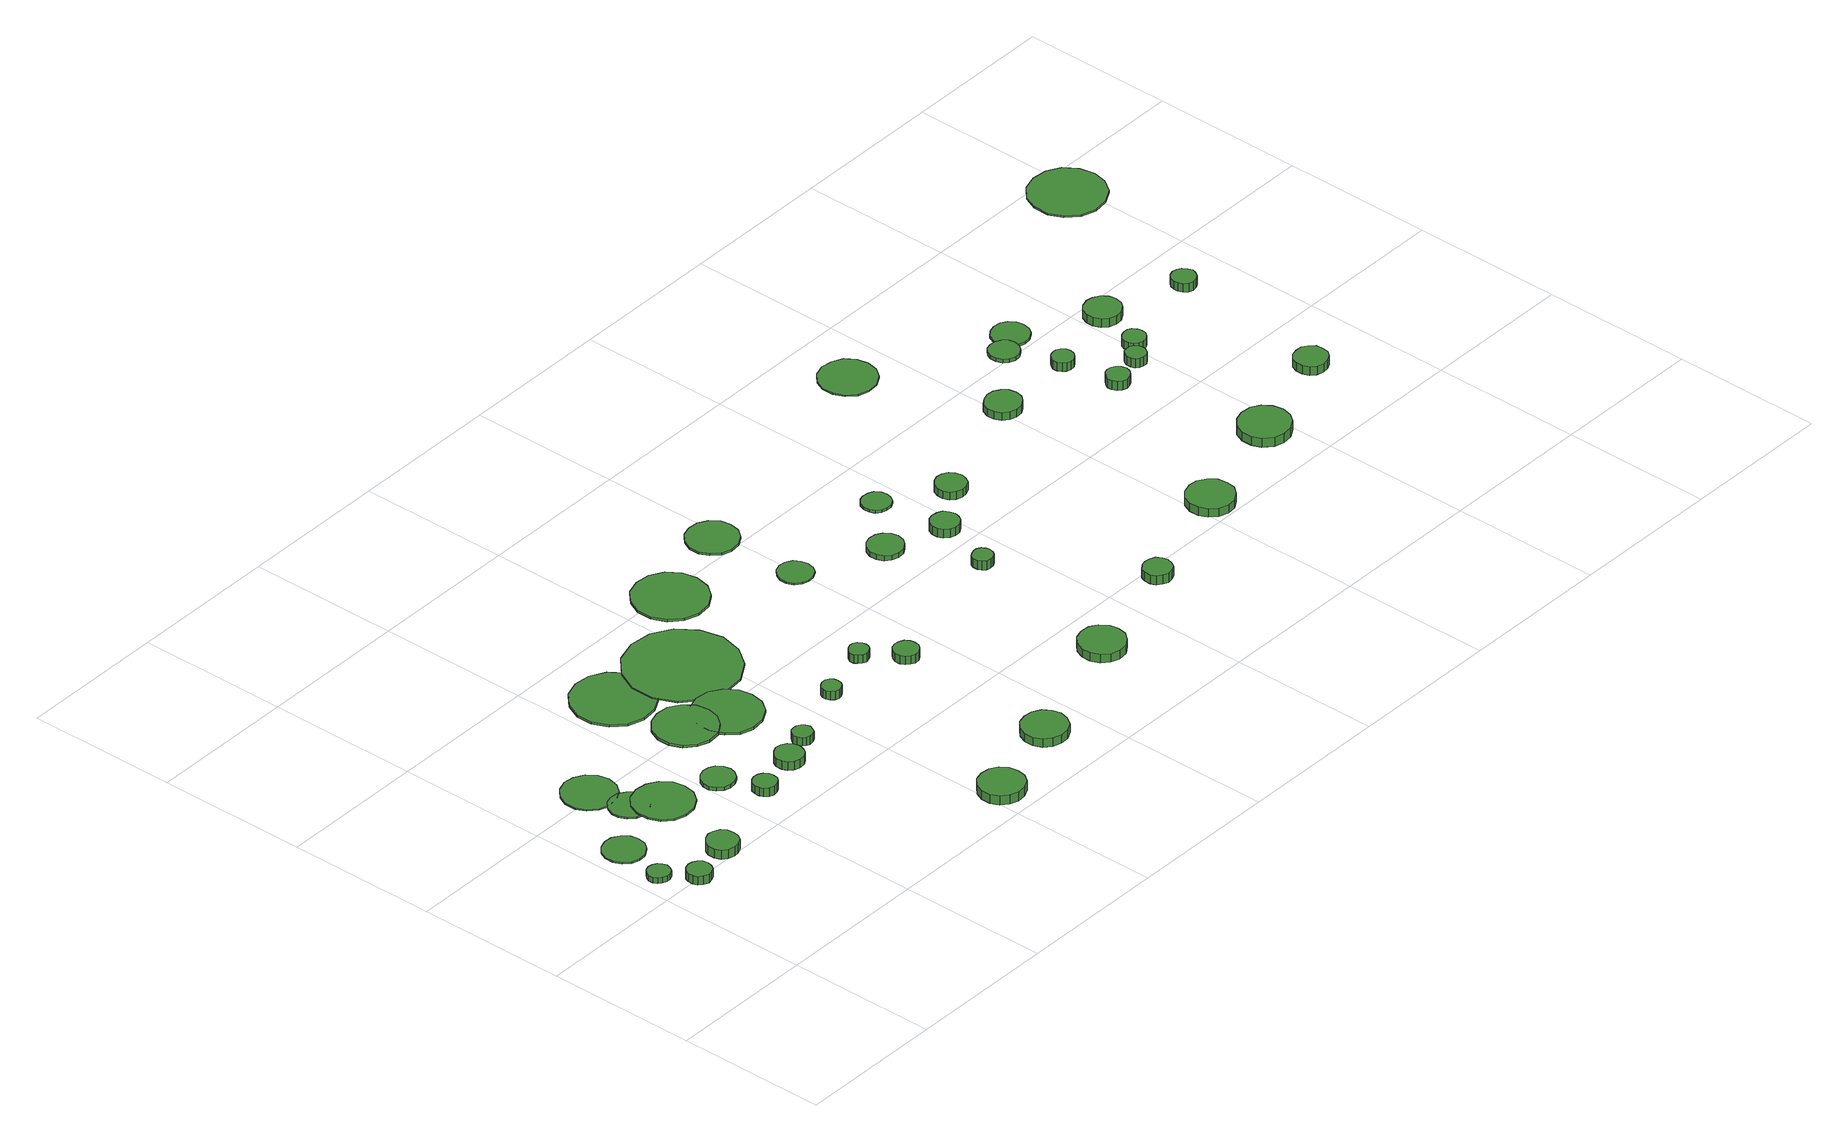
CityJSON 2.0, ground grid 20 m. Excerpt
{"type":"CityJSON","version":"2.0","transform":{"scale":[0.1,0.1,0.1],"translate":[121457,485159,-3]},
"CityObjects":{
"tree1":{"type":"SolitaryVegetationObject","attributes":{"function":"something"},"geometry":[{"type":"MultiSurface","lod":"1","boundaries":[[[0,1,2,3,4,5,6,7,8,9,10,11,12,13,14]],[[15,16,17,18,19,20,21,22,23,24,25,26,27,28,29]],[[0,29,28,1]],[[1,28,27,2]],[[2,27,26,3]],[[3,26,25,4]],[[4,25,24,5]],[[5,24,23,6]],[[6,23,22,7]],[[7,22,21,8]],[[8,21,20,9]],[[9,20,19,10]],[[10,19,18,11]],[[11,18,17,12]],[[12,17,16,13]],[[13,16,15,14]],[[14,15,29,0]]]}]},
"tree2":{"type":"SolitaryVegetationObject","attributes":{"function":"something"},"geometry":[{"type":"MultiSurface","lod":"1","boundaries":[[[30,31,32,33,34,35,36,37,38,39,40,41,42,43,44]],[[45,46,47,48,49,50,51,52,53,54,55,56,57,58,59]],[[30,59,58,31]],[[31,58,57,32]],[[32,57,56,33]],[[33,56,55,34]],[[34,55,54,35]],[[35,54,53,36]],[[36,53,52,37]],[[37,52,51,38]],[[38,51,50,39]],[[39,50,49,40]],[[40,49,48,41]],[[41,48,47,42]],[[42,47,46,43]],[[43,46,45,44]],[[44,45,59,30]]]}]},
"tree3":{"type":"SolitaryVegetationObject","attributes":{"function":"something"},"geometry":[{"type":"MultiSurface","lod":"1","boundaries":[[[60,61,62,63,64,65,66,67,68,69,70,71,72,73,74]],[[75,76,77,78,79,80,81,82,83,84,85,86,87,88,89]],[[60,89,88,61]],[[61,88,87,62]],[[62,87,86,63]],[[63,86,85,64]],[[64,85,84,65]],[[65,84,83,66]],[[66,83,82,67]],[[67,82,81,68]],[[68,81,80,69]],[[69,80,79,70]],[[70,79,78,71]],[[71,78,77,72]],[[72,77,76,73]],[[73,76,75,74]],[[74,75,89,60]]]}]},
"tree4":{"type":"SolitaryVegetationObject","attributes":{"function":"something"},"geometry":[{"type":"MultiSurface","lod":"1","boundaries":[[[90,91,92,93,94,95,96,97,98,99,100,101,102,103,104]],[[105,106,107,108,109,110,111,112,113,114,115,116,117,118,119]],[[90,119,118,91]],[[91,118,117,92]],[[92,117,116,93]],[[93,116,115,94]],[[94,115,114,95]],[[95,114,113,96]],[[96,113,112,97]],[[97,112,111,98]],[[98,111,110,99]],[[99,110,109,100]],[[100,109,108,101]],[[101,108,107,102]],[[102,107,106,103]],[[103,106,105,104]],[[104,105,119,90]]]}]},
"tree5":{"type":"SolitaryVegetationObject","attributes":{"function":"something"},"geometry":[{"type":"MultiSurface","lod":"1","boundaries":[[[120,121,122,123,124,125,126,127,128,129,130,131,132,133,134]],[[135,136,137,138,139,140,141,142,143,144,145,146,147,148,149]],[[120,149,148,121]],[[121,148,147,122]],[[122,147,146,123]],[[123,146,145,124]],[[124,145,144,125]],[[125,144,143,126]],[[126,143,142,127]],[[127,142,141,128]],[[128,141,140,129]],[[129,140,139,130]],[[130,139,138,131]],[[131,138,137,132]],[[132,137,136,133]],[[133,136,135,134]],[[134,135,149,120]]]}]},
"tree6":{"type":"SolitaryVegetationObject","attributes":{"function":"something"},"geometry":[{"type":"MultiSurface","lod":"1","boundaries":[[[150,151,152,153,154,155,156,157,158,159,160,161,162,163,164]],[[165,166,167,168,169,170,171,172,173,174,175,176,177,178,179]],[[150,179,178,151]],[[151,178,177,152]],[[152,177,176,153]],[[153,176,175,154]],[[154,175,174,155]],[[155,174,173,156]],[[156,173,172,157]],[[157,172,171,158]],[[158,171,170,159]],[[159,170,169,160]],[[160,169,168,161]],[[161,168,167,162]],[[162,167,166,163]],[[163,166,165,164]],[[164,165,179,150]]]}]},
"tree7":{"type":"SolitaryVegetationObject","attributes":{"function":"something"},"geometry":[{"type":"MultiSurface","lod":"1","boundaries":[[[180,181,182,183,184,185,186,187,188,189,190,191,192,193,194]],[[195,196,197,198,199,200,201,202,203,204,205,206,207,208,209]],[[180,209,208,181]],[[181,208,207,182]],[[182,207,206,183]],[[183,206,205,184]],[[184,205,204,185]],[[185,204,203,186]],[[186,203,202,187]],[[187,202,201,188]],[[188,201,200,189]],[[189,200,199,190]],[[190,199,198,191]],[[191,198,197,192]],[[192,197,196,193]],[[193,196,195,194]],[[194,195,209,180]]]}]},
"tree8":{"type":"SolitaryVegetationObject","attributes":{"function":"something"},"geometry":[{"type":"MultiSurface","lod":"1","boundaries":[[[210,211,212,213,214,215,216,217,218,219,220,221,222,223,224]],[[225,226,227,228,229,230,231,232,233,234,235,236,237,238,239]],[[210,239,238,211]],[[211,238,237,212]],[[212,237,236,213]],[[213,236,235,214]],[[214,235,234,215]],[[215,234,233,216]],[[216,233,232,217]],[[217,232,231,218]],[[218,231,230,219]],[[219,230,229,220]],[[220,229,228,221]],[[221,228,227,222]],[[222,227,226,223]],[[223,226,225,224]],[[224,225,239,210]]]}]},
"tree9":{"type":"SolitaryVegetationObject","attributes":{"function":"something"},"geometry":[{"type":"MultiSurface","lod":"1","boundaries":[[[240,241,242,243,244,245,246,247,248,249,250,251,252,253,254]],[[255,256,257,258,259,260,261,262,263,264,265,266,267,268,269]],[[240,269,268,241]],[[241,268,267,242]],[[242,267,266,243]],[[243,266,265,244]],[[244,265,264,245]],[[245,264,263,246]],[[246,263,262,247]],[[247,262,261,248]],[[248,261,260,249]],[[249,260,259,250]],[[250,259,258,251]],[[251,258,257,252]],[[252,257,256,253]],[[253,256,255,254]],[[254,255,269,240]]]}]},
"tree10":{"type":"SolitaryVegetationObject","attributes":{"function":"something"},"geometry":[{"type":"MultiSurface","lod":"1","boundaries":[[[270,271,272,273,274,275,276,277,278,279,280,281,282,283,284]],[[285,286,287,288,289,290,291,292,293,294,295,296,297,298,299]],[[270,299,298,271]],[[271,298,297,272]],[[272,297,296,273]],[[273,296,295,274]],[[274,295,294,275]],[[275,294,293,276]],[[276,293,292,277]],[[277,292,291,278]],[[278,291,290,279]],[[279,290,289,280]],[[280,289,288,281]],[[281,288,287,282]],[[282,287,286,283]],[[283,286,285,284]],[[284,285,299,270]]]}]},
"tree11":{"type":"SolitaryVegetationObject","attributes":{"function":"something"},"geometry":[{"type":"MultiSurface","lod":"1","boundaries":[[[300,301,302,303,304,305,306,307,308,309,310,311,312,313,314]],[[315,316,317,318,319,320,321,322,323,324,325,326,327,328,329]],[[300,329,328,301]],[[301,328,327,302]],[[302,327,326,303]],[[303,326,325,304]],[[304,325,324,305]],[[305,324,323,306]],[[306,323,322,307]],[[307,322,321,308]],[[308,321,320,309]],[[309,320,319,310]],[[310,319,318,311]],[[311,318,317,312]],[[312,317,316,313]],[[313,316,315,314]],[[314,315,329,300]]]}]},
"tree12":{"type":"SolitaryVegetationObject","attributes":{"function":"something"},"geometry":[{"type":"MultiSurface","lod":"1","boundaries":[[[330,331,332,333,334,335,336,337,338,339,340,341,342,343,344]],[[345,346,347,348,349,350,351,352,353,354,355,356,357,358,359]],[[330,359,358,331]],[[331,358,357,332]],[[332,357,356,333]],[[333,356,355,334]],[[334,355,354,335]],[[335,354,353,336]],[[336,353,352,337]],[[337,352,351,338]],[[338,351,350,339]],[[339,350,349,340]],[[340,349,348,341]],[[341,348,347,342]],[[342,347,346,343]],[[343,346,345,344]],[[344,345,359,330]]]}]},
"tree13":{"type":"SolitaryVegetationObject","attributes":{"function":"something"},"geometry":[{"type":"MultiSurface","lod":"1","boundaries":[[[360,361,362,363,364,365,366,367,368,369,370,371,372,373,374]],[[375,376,377,378,379,380,381,382,383,384,385,386,387,388,389]],[[360,389,388,361]],[[361,388,387,362]],[[362,387,386,363]],[[363,386,385,364]],[[364,385,384,365]],[[365,384,383,366]],[[366,383,382,367]],[[367,382,381,368]],[[368,381,380,369]],[[369,380,379,370]],[[370,379,378,371]],[[371,378,377,372]],[[372,377,376,373]],[[373,376,375,374]],[[374,375,389,360]]]}]},
"tree14":{"type":"SolitaryVegetationObject","attributes":{"function":"something"},"geometry":[{"type":"MultiSurface","lod":"1","boundaries":[[[390,391,392,393,394,395,396,397,398,399,400,401,402,403,404]],[[405,406,407,408,409,410,411,412,413,414,415,416,417,418,419]],[[390,419,418,391]],[[391,418,417,392]],[[392,417,416,393]],[[393,416,415,394]],[[394,415,414,395]],[[395,414,413,396]],[[396,413,412,397]],[[397,412,411,398]],[[398,411,410,399]],[[399,410,409,400]],[[400,409,408,401]],[[401,408,407,402]],[[402,407,406,403]],[[403,406,405,404]],[[404,405,419,390]]]}]},
"tree15":{"type":"SolitaryVegetationObject","attributes":{"function":"something"},"geometry":[{"type":"MultiSurface","lod":"1","boundaries":[[[420,421,422,423,424,425,426,427,428,429,430,431,432,433,434]],[[435,436,437,438,439,440,441,442,443,444,445,446,447,448,449]],[[420,449,448,421]],[[421,448,447,422]],[[422,447,446,423]],[[423,446,445,424]],[[424,445,444,425]],[[425,444,443,426]],[[426,443,442,427]],[[427,442,441,428]],[[428,441,440,429]],[[429,440,439,430]],[[430,439,438,431]],[[431,438,437,432]],[[432,437,436,433]],[[433,436,435,434]],[[434,435,449,420]]]}]},
"tree16":{"type":"SolitaryVegetationObject","attributes":{"function":"something"},"geometry":[{"type":"MultiSurface","lod":"1","boundaries":[[[450,451,452,453,454,455,456,457,458,459,460,461,462,463,464]],[[465,466,467,468,469,470,471,472,473,474,475,476,477,478,479]],[[450,479,478,451]],[[451,478,477,452]],[[452,477,476,453]],[[453,476,475,454]],[[454,475,474,455]],[[455,474,473,456]],[[456,473,472,457]],[[457,472,471,458]],[[458,471,470,459]],[[459,470,469,460]],[[460,469,468,461]],[[461,468,467,462]],[[462,467,466,463]],[[463,466,465,464]],[[464,465,479,450]]]}]},
"tree17":{"type":"SolitaryVegetationObject","attributes":{"function":"something"},"geometry":[{"type":"MultiSurface","lod":"1","boundaries":[[[480,481,482,483,484,485,486,487,488,489,490,491,492,493,494]],[[495,496,497,498,499,500,501,502,503,504,505,506,507,508,509]],[[480,509,508,481]],[[481,508,507,482]],[[482,507,506,483]],[[483,506,505,484]],[[484,505,504,485]],[[485,504,503,486]],[[486,503,502,487]],[[487,502,501,488]],[[488,501,500,489]],[[489,500,499,490]],[[490,499,498,491]],[[491,498,497,492]],[[492,497,496,493]],[[493,496,495,494]],[[494,495,509,480]]]}]},
"tree18":{"type":"SolitaryVegetationObject","attributes":{"function":"something"},"geometry":[{"type":"MultiSurface","lod":"1","boundaries":[[[510,511,512,513,514,515,516,517,518,519,520,521,522,523,524]],[[525,526,527,528,529,530,531,532,533,534,535,536,537,538,539]],[[510,539,538,511]],[[511,538,537,512]],[[512,537,536,513]],[[513,536,535,514]],[[514,535,534,515]],[[515,534,533,516]],[[516,533,532,517]],[[517,532,531,518]],[[518,531,530,519]],[[519,530,529,520]],[[520,529,528,521]],[[521,528,527,522]],[[522,527,526,523]],[[523,526,525,524]],[[524,525,539,510]]]}]},
"tree19":{"type":"SolitaryVegetationObject","attributes":{"function":"something"},"geometry":[{"type":"MultiSurface","lod":"1","boundaries":[[[540,541,542,543,544,545,546,547,548,549,550,551,552,553,554]],[[555,556,557,558,559,560,561,562,563,564,565,566,567,568,569]],[[540,569,568,541]],[[541,568,567,542]],[[542,567,566,543]],[[543,566,565,544]],[[544,565,564,545]],[[545,564,563,546]],[[546,563,562,547]],[[547,562,561,548]],[[548,561,560,549]],[[549,560,559,550]],[[550,559,558,551]],[[551,558,557,552]],[[552,557,556,553]],[[553,556,555,554]],[[554,555,569,540]]]}]},
"tree20":{"type":"SolitaryVegetationObject","attributes":{"function":"something"},"geometry":[{"type":"MultiSurface","lod":"1","boundaries":[[[570,571,572,573,574,575,576,577,578,579,580,581,582,583,584]],[[585,586,587,588,589,590,591,592,593,594,595,596,597,598,599]],[[570,599,598,571]],[[571,598,597,572]],[[572,597,596,573]],[[573,596,595,574]],[[574,595,594,575]],[[575,594,593,576]],[[576,593,592,577]],[[577,592,591,578]],[[578,591,590,579]],[[579,590,589,580]],[[580,589,588,581]],[[581,588,587,582]],[[582,587,586,583]],[[583,586,585,584]],[[584,585,599,570]]]}]},
"tree21":{"type":"SolitaryVegetationObject","attributes":{"function":"something"},"geometry":[{"type":"MultiSurface","lod":"1","boundaries":[[[600,601,602,603,604,605,606,607,608,609,610,611,612,613,614]],[[615,616,617,618,619,620,621,622,623,624,625,626,627,628,629]],[[600,629,628,601]],[[601,628,627,602]],[[602,627,626,603]],[[603,626,625,604]],[[604,625,624,605]],[[605,624,623,606]],[[606,623,622,607]],[[607,622,621,608]],[[608,621,620,609]],[[609,620,619,610]],[[610,619,618,611]],[[611,618,617,612]],[[612,617,616,613]],[[613,616,615,614]],[[614,615,629,600]]]}]},
"tree22":{"type":"SolitaryVegetationObject","attributes":{"function":"something"},"geometry":[{"type":"MultiSurface","lod":"1","boundaries":[[[630,631,632,633,634,635,636,637,638,639,640,641,642,643,644]],[[645,646,647,648,649,650,651,652,653,654,655,656,657,658,659]],[[630,659,658,631]],[[631,658,657,632]],[[632,657,656,633]],[[633,656,655,634]],[[634,655,654,635]],[[635,654,653,636]],[[636,653,652,637]],[[637,652,651,638]],[[638,651,650,639]],[[639,650,649,640]],[[640,649,648,641]],[[641,648,647,642]],[[642,647,646,643]],[[643,646,645,644]],[[644,645,659,630]]]}]},
"tree23":{"type":"SolitaryVegetationObject","attributes":{"function":"something"},"geometry":[{"type":"MultiSurface","lod":"1","boundaries":[[[660,661,662,663,664,665,666,667,668,669,670,671,672,673,674]],[[675,676,677,678,679,680,681,682,683,684,685,686,687,688,689]],[[660,689,688,661]],[[661,688,687,662]],[[662,687,686,663]],[[663,686,685,664]],[[664,685,684,665]],[[665,684,683,666]],[[666,683,682,667]],[[667,682,681,668]],[[668,681,680,669]],[[669,680,679,670]],[[670,679,678,671]],[[671,678,677,672]],[[672,677,676,673]],[[673,676,675,674]],[[674,675,689,660]]]}]},
"tree24":{"type":"SolitaryVegetationObject","attributes":{"function":"something"},"geometry":[{"type":"MultiSurface","lod":"1","boundaries":[[[690,691,692,693,694,695,696,697,698,699,700,701,702,703,704]],[[705,706,707,708,709,710,711,712,713,714,715,716,717,718,719]],[[690,719,718,691]],[[691,718,717,692]],[[692,717,716,693]],[[693,716,715,694]],[[694,715,714,695]],[[695,714,713,696]],[[696,713,712,697]],[[697,712,711,698]],[[698,711,710,699]],[[699,710,709,700]],[[700,709,708,701]],[[701,708,707,702]],[[702,707,706,703]],[[703,706,705,704]],[[704,705,719,690]]]}]},
"tree25":{"type":"SolitaryVegetationObject","attributes":{"function":"something"},"geometry":[{"type":"MultiSurface","lod":"1","boundaries":[[[720,721,722,723,724,725,726,727,728,729,730,731,732,733,734]],[[735,736,737,738,739,740,741,742,743,744,745,746,747,748,749]],[[720,749,748,721]],[[721,748,747,722]],[[722,747,746,723]],[[723,746,745,724]],[[724,745,744,725]],[[725,744,743,726]],[[726,743,742,727]],[[727,742,741,728]],[[728,741,740,729]],[[729,740,739,730]],[[730,739,738,731]],[[731,738,737,732]],[[732,737,736,733]],[[733,736,735,734]],[[734,735,749,720]]]}]},
"tree26":{"type":"SolitaryVegetationObject","attributes":{"function":"something"},"geometry":[{"type":"MultiSurface","lod":"1","boundaries":[[[750,751,752,753,754,755,756,757,758,759,760,761,762,763,764]],[[765,766,767,768,769,770,771,772,773,774,775,776,777,778,779]],[[750,779,778,751]],[[751,778,777,752]],[[752,777,776,753]],[[753,776,775,754]],[[754,775,774,755]],[[755,774,773,756]],[[756,773,772,757]],[[757,772,771,758]],[[758,771,770,759]],[[759,770,769,760]],[[760,769,768,761]],[[761,768,767,762]],[[762,767,766,763]],[[763,766,765,764]],[[764,765,779,750]]]}]},
"tree27":{"type":"SolitaryVegetationObject","attributes":{"function":"something"},"geometry":[{"type":"MultiSurface","lod":"1","boundaries":[[[780,781,782,783,784,785,786,787,788,789,790,791,792,793,794]],[[795,796,797,798,799,800,801,802,803,804,805,806,807,808,809]],[[780,809,808,781]],[[781,808,807,782]],[[782,807,806,783]],[[783,806,805,784]],[[784,805,804,785]],[[785,804,803,786]],[[786,803,802,787]],[[787,802,801,788]],[[788,801,800,789]],[[789,800,799,790]],[[790,799,798,791]],[[791,798,797,792]],[[792,797,796,793]],[[793,796,795,794]],[[794,795,809,780]]]}]},
"tree28":{"type":"SolitaryVegetationObject","attributes":{"function":"something"},"geometry":[{"type":"MultiSurface","lod":"1","boundaries":[[[810,811,812,813,814,815,816,817,818,819,820,821,822,823,824]],[[825,826,827,828,829,830,831,832,833,834,835,836,837,838,839]],[[810,839,838,811]],[[811,838,837,812]],[[812,837,836,813]],[[813,836,835,814]],[[814,835,834,815]],[[815,834,833,816]],[[816,833,832,817]],[[817,832,831,818]],[[818,831,830,819]],[[819,830,829,820]],[[820,829,828,821]],[[821,828,827,822]],[[822,827,826,823]],[[823,826,825,824]],[[824,825,839,810]]]}]},
"tree29":{"type":"SolitaryVegetationObject","attributes":{"function":"something"},"geometry":[{"type":"MultiSurface","lod":"1","boundaries":[[[840,841,842,843,844,845,846,847,848,849,850,851,852,853,854]],[[855,856,857,858,859,860,861,862,863,864,865,866,867,868,869]],[[840,869,868,841]],[[841,868,867,842]],[[842,867,866,843]],[[843,866,865,844]],[[844,865,864,845]],[[845,864,863,846]],[[846,863,862,847]],[[847,862,861,848]],[[848,861,860,849]],[[849,860,859,850]],[[850,859,858,851]],[[851,858,857,852]],[[852,857,856,853]],[[853,856,855,854]],[[854,855,869,840]]]}]},
"tree30":{"type":"SolitaryVegetationObject","attributes":{"function":"something"},"geometry":[{"type":"MultiSurface","lod":"1","boundaries":[[[870,871,872,873,874,875,876,877,878,879,880,881,882,883,884]],[[885,886,887,888,889,890,891,892,893,894,895,896,897,898,899]],[[870,899,898,871]],[[871,898,897,872]],[[872,897,896,873]],[[873,896,895,874]],[[874,895,894,875]],[[875,894,893,876]],[[876,893,892,877]],[[877,892,891,878]],[[878,891,890,879]],[[879,890,889,880]],[[880,889,888,881]],[[881,888,887,882]],[[882,887,886,883]],[[883,886,885,884]],[[884,885,899,870]]]}]},
"tree31":{"type":"SolitaryVegetationObject","attributes":{"function":"something"},"geometry":[{"type":"MultiSurface","lod":"1","boundaries":[[[900,901,902,903,904,905,906,907,908,909,910,911,912,913,914]],[[915,916,917,918,919,920,921,922,923,924,925,926,927,928,929]],[[900,929,928,901]],[[901,928,927,902]],[[902,927,926,903]],[[903,926,925,904]],[[904,925,924,905]],[[905,924,923,906]],[[906,923,922,907]],[[907,922,921,908]],[[908,921,920,909]],[[909,920,919,910]],[[910,919,918,911]],[[911,918,917,912]],[[912,917,916,913]],[[913,916,915,914]],[[914,915,929,900]]]}]},
"tree32":{"type":"SolitaryVegetationObject","attributes":{"function":"something"},"geometry":[{"type":"MultiSurface","lod":"1","boundaries":[[[930,931,932,933,934,935,936,937,938,939,940,941,942,943,944]],[[945,946,947,948,949,950,951,952,953,954,955,956,957,958,959]],[[930,959,958,931]],[[931,958,957,932]],[[932,957,956,933]],[[933,956,955,934]],[[934,955,954,935]],[[935,954,953,936]],[[936,953,952,937]],[[937,952,951,938]],[[938,951,950,939]],[[939,950,949,940]],[[940,949,948,941]],[[941,948,947,942]],[[942,947,946,943]],[[943,946,945,944]],[[944,945,959,930]]]}]},
"tree33":{"type":"SolitaryVegetationObject","attributes":{"function":"something"},"geometry":[{"type":"MultiSurface","lod":"1","boundaries":[[[960,961,962,963,964,965,966,967,968,969,970,971,972,973,974]],[[975,976,977,978,979,980,981,982,983,984,985,986,987,988,989]],[[960,989,988,961]],[[961,988,987,962]],[[962,987,986,963]],[[963,986,985,964]],[[964,985,984,965]],[[965,984,983,966]],[[966,983,982,967]],[[967,982,981,968]],[[968,981,980,969]],[[969,980,979,970]],[[970,979,978,971]],[[971,978,977,972]],[[972,977,976,973]],[[973,976,975,974]],[[974,975,989,960]]]}]},
"tree34":{"type":"SolitaryVegetationObject","attributes":{"function":"something"},"geometry":[{"type":"MultiSurface","lod":"1","boundaries":[[[990,991,992,993,994,995,996,997,998,999,1000,1001,1002,1003,1004]],[[1005,1006,1007,1008,1009,1010,1011,1012,1013,1014,1015,1016,1017,1018,1019]],[[990,1019,1018,991]],[[991,1018,1017,992]],[[992,1017,1016,993]],[[993,1016,1015,994]],[[994,1015,1014,995]],[[995,1014,1013,996]],[[996,1013,1012,997]],[[997,1012,1011,998]],[[998,1011,1010,999]],[[999,1010,1009,1000]],[[1000,1009,1008,1001]],[[1001,1008,1007,1002]],[[1002,1007,1006,1003]],[[1003,1006,1005,1004]],[[1004,1005,1019,990]]]}]},
"tree35":{"type":"SolitaryVegetationObject","attributes":{"function":"something"},"geometry":[{"type":"MultiSurface","lod":"1","boundaries":[[[1020,1021,1022,1023,1024,1025,1026,1027,1028,1029,1030,1031,1032,1033,1034]],[[1035,1036,1037,1038,1039,1040,1041,1042,1043,1044,1045,1046,1047,1048,1049]],[[1020,1049,1048,1021]],[[1021,1048,1047,1022]],[[1022,1047,1046,1023]],[[1023,1046,1045,1024]],[[1024,1045,1044,1025]],[[1025,1044,1043,1026]],[[1026,1043,1042,1027]],[[1027,1042,1041,1028]],[[1028,1041,1040,1029]],[[1029,1040,1039,1030]],[[1030,1039,1038,1031]],[[1031,1038,1037,1032]],[[1032,1037,1036,1033]],[[1033,1036,1035,1034]],[[1034,1035,1049,1020]]]}]},
"tree36":{"type":"SolitaryVegetationObject","attributes":{"function":"something"},"geometry":[{"type":"MultiSurface","lod":"1","boundaries":[[[1050,1051,1052,1053,1054,1055,1056,1057,1058,1059,1060,1061,1062,1063,1064]],[[1065,1066,1067,1068,1069,1070,1071,1072,1073,1074,1075,1076,1077,1078,1079]],[[1050,1079,1078,1051]],[[1051,1078,1077,1052]],[[1052,1077,1076,1053]],[[1053,1076,1075,1054]],[[1054,1075,1074,1055]],[[1055,1074,1073,1056]],[[1056,1073,1072,1057]],[[1057,1072,1071,1058]],[[1058,1071,1070,1059]],[[1059,1070,1069,1060]],[[1060,1069,1068,1061]],[[1061,1068,1067,1062]],[[1062,1067,1066,1063]],[[1063,1066,1065,1064]],[[1064,1065,1079,1050]]]}]},
"tree37":{"type":"SolitaryVegetationObject","attributes":{"function":"something"},"geometry":[{"type":"MultiSurface","lod":"1","boundaries":[[[1080,1081,1082,1083,1084,1085,1086,1087,1088,1089,1090,1091,1092,1093,1094]],[[1095,1096,1097,1098,1099,1100,1101,1102,1103,1104,1105,1106,1107,1108,1109]],[[1080,1109,1108,1081]],[[1081,1108,1107,1082]],[[1082,1107,1106,1083]],[[1083,1106,1105,1084]],[[1084,1105,1104,1085]],[[1085,1104,1103,1086]],[[1086,1103,1102,1087]],[[1087,1102,1101,1088]],[[1088,1101,1100,1089]],[[1089,1100,1099,1090]],[[1090,1099,1098,1091]],[[1091,1098,1097,1092]],[[1092,1097,1096,1093]],[[1093,1096,1095,1094]],[[1094,1095,1109,1080]]]}]},
"tree38":{"type":"SolitaryVegetationObject","attributes":{"function":"something"},"geometry":[{"type":"MultiSurface","lod":"1","boundaries":[[[1110,1111,1112,1113,1114,1115,1116,1117,1118,1119,1120,1121,1122,1123,1124]],[[1125,1126,1127,1128,1129,1130,1131,1132,1133,1134,1135,1136,1137,1138,1139]],[[1110,1139,1138,1111]],[[1111,1138,1137,1112]],[[1112,1137,1136,1113]],[[1113,1136,1135,1114]],[[1114,1135,1134,1115]],[[1115,1134,1133,1116]],[[1116,1133,1132,1117]],[[1117,1132,1131,1118]],[[1118,1131,1130,1119]],[[1119,1130,1129,1120]],[[1120,1129,1128,1121]],[[1121,1128,1127,1122]],[[1122,1127,1126,1123]],[[1123,1126,1125,1124]],[[1124,1125,1139,1110]]]}]},
"tree39":{"type":"SolitaryVegetationObject","attributes":{"function":"something"},"geometry":[{"type":"MultiSurface","lod":"1","boundaries":[[[1140,1141,1142,1143,1144,1145,1146,1147,1148,1149,1150,1151,1152,1153,1154]],[[1155,1156,1157,1158,1159,1160,1161,1162,1163,1164,1165,1166,1167,1168,1169]],[[1140,1169,1168,1141]],[[1141,1168,1167,1142]],[[1142,1167,1166,1143]],[[1143,1166,1165,1144]],[[1144,1165,1164,1145]],[[1145,1164,1163,1146]],[[1146,1163,1162,1147]],[[1147,1162,1161,1148]],[[1148,1161,1160,1149]],[[1149,1160,1159,1150]],[[1150,1159,1158,1151]],[[1151,1158,1157,1152]],[[1152,1157,1156,1153]],[[1153,1156,1155,1154]],[[1154,1155,1169,1140]]]}]},
"tree40":{"type":"SolitaryVegetationObject","attributes":{"function":"something"},"geometry":[{"type":"MultiSurface","lod":"1","boundaries":[[[1170,1171,1172,1173,1174,1175,1176,1177,1178,1179,1180,1181,1182,1183,1184]],[[1185,1186,1187,1188,1189,1190,1191,1192,1193,1194,1195,1196,1197,1198,1199]],[[1170,1199,1198,1171]],[[1171,1198,1197,1172]],[[1172,1197,1196,1173]],[[1173,1196,1195,1174]],[[1174,1195,1194,1175]],[[1175,1194,1193,1176]],[[1176,1193,1192,1177]],[[1177,1192,1191,1178]],[[1178,1191,1190,1179]],[[1179,1190,1189,1180]],[[1180,1189,1188,1181]],[[1181,1188,1187,1182]],[[1182,1187,1186,1183]],[[1183,1186,1185,1184]],[[1184,1185,1199,1170]]]}]},
"tree41":{"type":"SolitaryVegetationObject","attributes":{"function":"something"},"geometry":[{"type":"MultiSurface","lod":"1","boundaries":[[[1200,1201,1202,1203,1204,1205,1206,1207,1208,1209,1210,1211,1212,1213,1214]],[[1215,1216,1217,1218,1219,1220,1221,1222,1223,1224,1225,1226,1227,1228,1229]],[[1200,1229,1228,1201]],[[1201,1228,1227,1202]],[[1202,1227,1226,1203]],[[1203,1226,1225,1204]],[[1204,1225,1224,1205]],[[1205,1224,1223,1206]],[[1206,1223,1222,1207]],[[1207,1222,1221,1208]],[[1208,1221,1220,1209]],[[1209,1220,1219,1210]],[[1210,1219,1218,1211]],[[1211,1218,1217,1212]],[[1212,1217,1216,1213]],[[1213,1216,1215,1214]],[[1214,1215,1229,1200]]]}]},
"tree42":{"type":"SolitaryVegetationObject","attributes":{"function":"something"},"geometry":[{"type":"MultiSurface","lod":"1","boundaries":[[[1230,1231,1232,1233,1234,1235,1236,1237,1238,1239,1240,1241,1242,1243,1244]],[[1245,1246,1247,1248,1249,1250,1251,1252,1253,1254,1255,1256,1257,1258,1259]],[[1230,1259,1258,1231]],[[1231,1258,1257,1232]],[[1232,1257,1256,1233]],[[1233,1256,1255,1234]],[[1234,1255,1254,1235]],[[1235,1254,1253,1236]],[[1236,1253,1252,1237]],[[1237,1252,1251,1238]],[[1238,1251,1250,1239]],[[1239,1250,1249,1240]],[[1240,1249,1248,1241]],[[1241,1248,1247,1242]],[[1242,1247,1246,1243]],[[1243,1246,1245,1244]],[[1244,1245,1259,1230]]]}]},
"tree43":{"type":"SolitaryVegetationObject","attributes":{"function":"something"},"geometry":[{"type":"MultiSurface","lod":"1","boundaries":[[[1260,1261,1262,1263,1264,1265,1266,1267,1268,1269,1270,1271,1272,1273,1274]],[[1275,1276,1277,1278,1279,1280,1281,1282,1283,1284,1285,1286,1287,1288,1289]],[[1260,1289,1288,1261]],[[1261,1288,1287,1262]],[[1262,1287,1286,1263]],[[1263,1286,1285,1264]],[[1264,1285,1284,1265]],[[1265,1284,1283,1266]],[[1266,1283,1282,1267]],[[1267,1282,1281,1268]],[[1268,1281,1280,1269]],[[1269,1280,1279,1270]],[[1270,1279,1278,1271]],[[1271,1278,1277,1272]],[[1272,1277,1276,1273]],[[1273,1276,1275,1274]],[[1274,1275,1289,1260]]]}]},
"tree44":{"type":"SolitaryVegetationObject","attributes":{"function":"something"},"geometry":[{"type":"MultiSurface","lod":"1","boundaries":[[[1290,1291,1292,1293,1294,1295,1296,1297,1298,1299,1300,1301,1302,1303,1304]],[[1305,1306,1307,1308,1309,1310,1311,1312,1313,1314,1315,1316,1317,1318,1319]],[[1290,1319,1318,1291]],[[1291,1318,1317,1292]],[[1292,1317,1316,1293]],[[1293,1316,1315,1294]],[[1294,1315,1314,1295]],[[1295,1314,1313,1296]],[[1296,1313,1312,1297]],[[1297,1312,1311,1298]],[[1298,1311,1310,1299]],[[1299,1310,1309,1300]],[[1300,1309,1308,1301]],[[1301,1308,1307,1302]],[[1302,1307,1306,1303]],[[1303,1306,1305,1304]],[[1304,1305,1319,1290]]]}]}
},
"vertices":[
[35,229,29],[33,235,29],[30,240,29],[24,243,29],[18,244,29],[12,242,29],[8,238,29],[5,232,29],[5,226,29],[8,221,29],[12,217,29],[18,215,29],[24,215,29],[30,218,29],[33,223,29],[33,223,21],[30,218,21],[24,215,21],[18,215,21],[12,217,21],[8,221,21],[5,226,21],[5,232,21],[8,238,21],[12,242,21],[18,244,21],[24,243,21],[30,240,21],[33,235,21],[35,229,21],
[64,191,34],[63,198,34],[59,203,34],[53,206,34],[47,207,34],[40,205,34],[35,201,34],[33,195,34],[33,188,34],[35,182,34],[40,178,34],[47,175,34],[53,176,34],[59,179,34],[63,185,34],[63,185,22],[59,179,22],[53,176,22],[47,175,22],[40,178,22],[35,182,22],[33,188,22],[33,195,22],[35,201,22],[40,205,22],[47,207,22],[53,206,22],[59,203,22],[63,198,22],[64,191,22],
[61,295,22],[59,306,22],[52,315,22],[42,321,22],[31,322,22],[20,318,22],[12,311,22],[7,301,22],[7,289,22],[12,279,22],[20,271,22],[31,268,22],[42,269,22],[52,275,22],[59,284,22],[59,284,20],[52,275,20],[42,269,20],[31,268,20],[20,271,20],[12,279,20],[7,289,20],[7,301,20],[12,311,20],[20,318,20],[31,322,20],[42,321,20],[52,315,20],[59,306,20],[61,295,20],
[127,205,37],[126,214,37],[121,221,37],[113,225,37],[105,226,37],[97,223,37],[90,217,37],[87,210,37],[87,201,37],[90,193,37],[97,188,37],[105,185,37],[113,186,37],[121,190,37],[126,197,37],[126,197,24],[121,190,24],[113,186,24],[105,185,24],[97,188,24],[90,193,24],[87,201,24],[87,210,24],[90,217,24],[97,223,24],[105,226,24],[113,225,24],[121,221,24],[126,214,24],[127,205,24],
[134,350,20],[132,361,20],[125,369,20],[116,375,20],[105,376,20],[95,373,20],[87,365,20],[82,355,20],[82,345,20],[87,335,20],[95,327,20],[105,324,20],[116,325,20],[125,331,20],[132,339,20],[132,339,18],[125,331,18],[116,325,18],[105,324,18],[95,327,18],[87,335,18],[82,345,18],[82,355,18],[87,365,18],[95,373,18],[105,376,18],[116,375,18],[125,369,18],[132,361,18],[134,350,18],
[133,402,19],[130,417,19],[121,429,19],[108,436,19],[94,438,19],[80,433,19],[69,423,19],[63,410,19],[63,395,19],[69,382,19],[80,372,19],[94,367,19],[108,369,19],[121,376,19],[130,388,19],[130,388,17],[121,376,17],[108,369,17],[94,367,17],[80,372,17],[69,382,17],[63,395,17],[63,410,17],[69,423,17],[80,433,17],[94,438,17],[108,436,17],[121,429,17],[130,417,17],[133,402,17],
[176,322,23],[173,338,23],[163,351,23],[149,359,23],[133,361,23],[117,356,23],[105,345,23],[99,330,23],[99,314,23],[105,299,23],[117,288,23],[133,283,23],[149,285,23],[163,293,23],[173,306,23],[173,306,21],[163,293,21],[149,285,21],[133,283,21],[117,288,21],[105,299,21],[99,314,21],[99,330,21],[105,345,21],[117,356,21],[133,361,21],[149,359,21],[163,351,21],[173,338,21],[176,322,21],
[234,301,26],[232,310,26],[226,318,26],[219,322,26],[210,323,26],[201,320,26],[194,314,26],[190,306,26],[190,297,26],[194,289,26],[201,283,26],[210,280,26],[219,281,26],[226,285,26],[232,293,26],[232,293,21],[226,285,21],[219,281,21],[210,280,21],[201,283,21],[194,289,21],[190,297,21],[190,306,21],[194,314,21],[201,320,21],[210,323,21],[219,322,21],[226,318,21],[232,310,21],[234,301,21],
[245,245,37],[244,251,37],[240,256,37],[235,259,37],[228,260,37],[222,258,37],[217,254,37],[215,248,37],[215,241,37],[217,236,37],[222,231,37],[228,229,37],[235,230,37],[240,233,37],[244,238,37],[244,238,25],[240,233,25],[235,230,25],[228,229,25],[222,231,25],[217,236,25],[215,241,25],[215,248,25],[217,254,25],[222,258,25],[228,260,25],[235,259,25],[240,256,25],[244,251,25],[245,245,25],
[314,263,33],[312,271,33],[308,277,33],[301,281,33],[293,282,33],[286,279,33],[280,274,33],[277,267,33],[277,259,33],[280,252,33],[286,247,33],[293,245,33],[301,245,33],[308,249,33],[312,255,33],[312,255,21],[308,249,21],[301,245,21],[293,245,21],[286,247,21],[280,252,21],[277,259,21],[277,267,21],[280,274,21],[286,279,21],[293,282,21],[301,281,21],[308,277,21],[312,271,21],[314,263,21],
[313,402,21],[310,419,21],[299,433,21],[285,442,21],[267,443,21],[251,438,21],[238,427,21],[231,411,21],[231,394,21],[238,378,21],[251,367,21],[267,361,21],[285,363,21],[299,372,21],[310,386,21],[310,386,18],[299,372,18],[285,363,18],[267,361,18],[251,367,18],[238,378,18],[231,394,18],[231,411,18],[238,427,18],[251,438,18],[267,443,18],[285,442,18],[299,433,18],[310,419,18],[313,402,18],
[316,507,15],[312,529,15],[299,547,15],[279,558,15],[257,560,15],[236,553,15],[220,538,15],[211,518,15],[211,496,15],[220,476,15],[236,461,15],[257,454,15],[279,456,15],[299,467,15],[312,485,15],[312,485,12],[299,467,12],[279,456,12],[257,454,12],[236,461,12],[220,476,12],[211,496,12],[211,518,12],[220,538,12],[236,553,12],[257,560,12],[279,558,12],[299,547,12],[312,529,12],[316,507,12],
[350,277,35],[348,283,35],[345,287,35],[340,290,35],[335,290,35],[330,289,35],[326,285,35],[323,280,35],[323,275,35],[326,269,35],[330,266,35],[335,264,35],[340,265,35],[345,267,35],[348,272,35],[348,272,23],[345,267,23],[340,265,23],[335,264,23],[330,266,23],[326,269,23],[323,275,23],[323,280,23],[326,285,23],[330,289,23],[335,290,23],[340,290,23],[345,287,23],[348,283,23],[350,277,23],
[440,34,35],[438,46,35],[431,56,35],[420,62,35],[408,63,35],[396,60,35],[387,51,35],[382,40,35],[382,28,35],[387,17,35],[396,9,35],[408,5,35],[420,6,35],[431,12,35],[438,22,35],[438,22,22],[431,12,22],[420,6,22],[408,5,22],[396,9,22],[387,17,22],[382,28,22],[382,40,22],[387,51,22],[396,60,22],[408,63,22],[420,62,22],[431,56,22],[438,46,22],[440,34,22],
[369,383,21],[366,401,21],[355,416,21],[339,426,21],[320,428,21],[302,422,21],[289,409,21],[281,392,21],[281,374,21],[289,357,21],[302,344,21],[320,339,21],[339,341,21],[355,350,21],[366,365,21],[366,365,18],[355,350,18],[339,341,18],[320,339,18],[302,344,18],[289,357,18],[281,374,18],[281,392,18],[289,409,18],[302,422,18],[320,428,18],[339,426,18],[355,416,18],[366,401,18],[369,383,18],
[438,486,18],[431,516,18],[413,541,18],[387,556,18],[357,559,18],[328,550,18],[305,529,18],[292,502,18],[292,471,18],[305,443,18],[328,423,18],[357,413,18],[387,416,18],[413,432,18],[431,456,18],[431,456,16],[413,432,16],[387,416,16],[357,413,16],[328,423,16],[305,443,16],[292,471,16],[292,502,16],[305,529,16],[328,550,16],[357,559,16],[387,556,16],[413,541,16],[431,516,16],[438,486,16],
[442,312,34],[441,318,34],[438,322,34],[433,325,34],[428,325,34],[423,323,34],[419,320,34],[417,315,34],[417,310,34],[419,305,34],[423,301,34],[428,299,34],[433,300,34],[438,303,34],[441,307,34],[441,307,22],[438,303,22],[433,300,22],[428,299,22],[423,301,22],[419,305,22],[417,310,22],[417,315,22],[419,320,22],[423,323,22],[428,325,22],[433,325,22],[438,322,22],[441,318,22],[442,312,22],
[561,70,35],[558,82,35],[551,92,35],[540,98,35],[528,99,35],[516,96,35],[507,87,35],[502,76,35],[502,64,35],[507,53,35],[516,45,35],[528,41,35],[540,42,35],[551,48,35],[558,58,35],[558,58,23],[551,48,23],[540,42,23],[528,41,23],[516,45,23],[507,53,23],[502,64,23],[502,76,23],[507,87,23],[516,96,23],[528,99,23],[540,98,23],[551,92,23],[558,82,23],[561,70,23],
[520,336,33],[519,341,33],[516,346,33],[511,349,33],[506,349,33],[501,347,33],[497,344,33],[494,339,33],[494,333,33],[497,329,33],[501,325,33],[506,323,33],[511,324,33],[516,327,33],[519,331,33],[519,331,21],[516,327,21],[511,324,21],[506,323,21],[501,325,21],[497,329,21],[494,333,21],[494,339,21],[497,344,21],[501,347,21],[506,349,21],[511,349,21],[516,346,21],[519,341,21],[520,336,21],
[559,294,34],[558,300,34],[554,306,34],[548,309,34],[541,310,34],[535,308,34],[530,303,34],[527,297,34],[527,290,34],[530,284,34],[535,280,34],[541,277,34],[548,278,34],[554,282,34],[558,287,34],[558,287,22],[554,282,22],[548,278,22],[541,277,22],[535,280,22],[530,284,22],[527,290,22],[527,297,22],[530,303,22],[535,308,22],[541,310,22],[548,309,22],[554,306,22],[558,300,22],[559,294,22],
[510,588,17],[506,608,17],[494,624,17],[477,634,17],[457,636,17],[438,630,17],[423,616,17],[415,598,17],[415,578,17],[423,560,17],[438,546,17],[457,540,17],[477,542,17],[494,552,17],[506,568,17],[506,568,14],[494,552,14],[477,542,14],[457,540,14],[438,546,14],[423,560,14],[415,578,14],[415,598,14],[423,616,14],[438,630,14],[457,636,14],[477,634,14],[494,624,14],[506,608,14],[510,588,14],
[612,504,21],[610,513,21],[605,521,21],[596,526,21],[587,527,21],[578,524,21],[571,517,21],[567,508,21],[567,499,21],[571,490,21],[578,484,21],[587,481,21],[596,482,21],[605,487,21],[610,494,21],[610,494,19],[605,487,19],[596,482,19],[587,481,19],[578,484,19],[571,490,19],[567,499,19],[567,508,19],[571,517,19],[578,524,19],[587,527,19],[596,526,19],[605,521,19],[610,513,19],[612,504,19],
[735,130,34],[733,142,34],[725,153,34],[715,159,34],[702,160,34],[690,156,34],[681,148,34],[676,136,34],[676,124,34],[681,112,34],[690,104,34],[702,100,34],[715,101,34],[725,108,34],[733,118,34],[733,118,22],[725,108,22],[715,101,22],[702,100,22],[690,104,22],[681,112,22],[676,124,22],[676,136,22],[681,148,22],[690,156,22],[702,160,22],[715,159,22],[725,153,22],[733,142,22],[735,130,22],
[617,627,17],[615,641,17],[606,652,17],[594,659,17],[580,660,17],[567,656,17],[557,647,17],[551,634,17],[551,620,17],[557,608,17],[567,598,17],[580,594,17],[594,595,17],[606,602,17],[615,614,17],[615,614,14],[606,602,14],[594,595,14],[580,594,14],[567,598,14],[557,608,14],[551,620,14],[551,634,14],[557,647,14],[567,656,14],[580,660,14],[594,659,14],[606,652,14],[615,641,14],[617,627,14],
[717,454,27],[715,463,27],[709,471,27],[701,476,27],[691,477,27],[682,474,27],[675,468,27],[671,459,27],[671,449,27],[675,440,27],[682,434,27],[691,431,27],[701,432,27],[709,437,27],[715,445,27],[715,445,20],[709,437,20],[701,432,20],[691,431,20],[682,434,20],[675,440,20],[671,449,20],[671,459,20],[675,468,20],[682,474,20],[691,477,20],[701,476,20],[709,471,20],[715,463,20],[717,454,20],
[758,348,34],[757,353,34],[754,358,34],[749,361,34],[744,361,34],[738,359,34],[734,356,34],[732,351,34],[732,345,34],[734,340,34],[738,336,34],[744,335,34],[749,335,34],[754,338,34],[757,343,34],[757,343,21],[754,338,21],[749,335,21],[744,335,21],[738,336,21],[734,340,21],[732,345,21],[732,351,21],[734,356,21],[738,359,21],[744,361,21],[749,361,21],[754,358,21],[757,353,21],[758,348,21],
[788,427,33],[786,434,33],[782,441,33],[775,444,33],[767,445,33],[760,443,33],[754,438,33],[751,431,33],[751,423,33],[754,416,33],[760,411,33],[767,408,33],[775,409,33],[782,413,33],[786,419,33],[786,419,21],[782,413,21],[775,409,21],[767,408,21],[760,411,21],[754,416,21],[751,423,21],[751,431,21],[754,438,21],[760,443,21],[767,445,21],[775,444,21],[782,441,21],[786,434,21],[788,427,21],
[877,175,35],[875,182,35],[871,189,35],[864,192,35],[856,193,35],[849,191,35],[843,186,35],[840,179,35],[840,171,35],[843,164,35],[849,159,35],[856,156,35],[864,157,35],[871,161,35],[875,167,35],[875,167,22],[871,161,22],[864,157,22],[856,156,22],[849,159,22],[843,164,22],[840,171,22],[840,179,22],[843,186,22],[849,191,22],[856,193,22],[864,192,22],[871,189,22],[875,182,22],[877,175,22],
[775,521,24],[774,529,24],[769,536,24],[762,539,24],[754,540,24],[747,538,24],[741,533,24],[738,525,24],[738,517,24],[741,510,24],[747,505,24],[754,503,24],[762,503,24],[769,507,24],[774,514,24],[774,514,20],[769,507,20],[762,503,20],[754,503,20],[747,505,20],[741,510,20],[738,517,20],[738,525,20],[741,533,20],[747,538,20],[754,540,20],[762,539,20],[769,536,20],[774,529,20],[775,521,20],
[854,473,31],[852,481,31],[848,488,31],[840,492,31],[832,493,31],[824,490,31],[818,485,31],[815,477,31],[815,469,31],[818,461,31],[824,456,31],[832,453,31],[840,454,31],[848,458,31],[852,465,31],[852,465,20],[848,458,20],[840,454,20],[832,453,20],[824,456,20],[818,461,20],[815,469,20],[815,477,20],[818,485,20],[824,490,20],[832,493,20],[840,492,20],[848,488,20],[852,481,20],[854,473,20],
[1040,223,35],[1038,235,35],[1030,245,35],[1019,252,35],[1007,253,35],[994,249,35],[985,241,35],[980,229,35],[980,216,35],[985,205,35],[994,196,35],[1007,192,35],[1019,193,35],[1030,200,35],[1038,210,35],[1038,210,23],[1030,200,23],[1019,193,23],[1007,192,23],[994,196,23],[985,205,23],[980,216,23],[980,229,23],[985,241,23],[994,249,23],[1007,253,23],[1019,252,23],[1030,245,23],[1038,235,23],[1040,223,23],
[974,719,12],[971,734,12],[962,747,12],[948,754,12],[933,756,12],[918,751,12],[907,741,12],[901,727,12],[901,712,12],[907,698,12],[918,687,12],[933,683,12],[948,684,12],[962,692,12],[971,704,12],[971,704,10],[962,692,10],[948,684,10],[933,683,10],[918,687,10],[907,698,10],[901,712,10],[901,727,10],[907,741,10],[918,751,10],[933,756,10],[948,754,10],[962,747,10],[971,734,10],[974,719,10],
[1022,532,31],[1020,542,31],[1014,549,31],[1006,554,31],[996,555,31],[987,552,31],[979,546,31],[975,537,31],[975,527,31],[979,518,31],[987,512,31],[996,509,31],[1006,510,31],[1014,515,31],[1020,522,31],[1020,522,20],[1014,515,20],[1006,510,20],[996,509,20],[987,512,20],[979,518,20],[975,527,20],[975,537,20],[979,546,20],[987,552,20],[996,555,20],[1006,554,20],[1014,549,20],[1020,542,20],[1022,532,20],
[1195,268,35],[1192,282,35],[1184,293,35],[1172,300,35],[1158,301,35],[1145,297,35],[1134,288,35],[1129,275,35],[1129,261,35],[1134,249,35],[1145,239,35],[1158,235,35],[1172,237,35],[1184,244,35],[1192,255,35],[1192,255,22],[1184,244,22],[1172,237,22],[1158,235,22],[1145,239,22],[1134,249,22],[1129,261,22],[1129,275,22],[1134,288,22],[1145,297,22],[1158,301,22],[1172,300,22],[1184,293,22],[1192,282,22],[1195,268,22],
[1141,463,33],[1139,470,33],[1135,475,33],[1130,478,33],[1124,479,33],[1118,477,33],[1113,472,33],[1110,466,33],[1110,460,33],[1113,454,33],[1118,450,33],[1124,448,33],[1130,449,33],[1135,452,33],[1139,457,33],[1139,457,20],[1135,452,20],[1130,449,20],[1124,448,20],[1118,450,20],[1113,454,20],[1110,460,20],[1110,466,20],[1113,472,20],[1118,477,20],[1124,479,20],[1130,478,20],[1135,475,20],[1139,470,20],[1141,463,20],
[1104,604,25],[1102,612,25],[1097,618,25],[1090,622,25],[1082,623,25],[1074,621,25],[1068,615,25],[1065,608,25],[1065,600,25],[1068,592,25],[1074,587,25],[1082,584,25],[1090,585,25],[1097,589,25],[1102,596,25],[1102,596,20],[1097,589,20],[1090,585,20],[1082,584,20],[1074,587,20],[1068,592,20],[1065,600,20],[1065,608,20],[1068,615,20],[1074,621,20],[1082,623,20],[1090,622,20],[1097,618,20],[1102,612,20],[1104,604,20],
[1126,537,32],[1125,543,32],[1121,548,32],[1116,551,32],[1110,551,32],[1104,549,32],[1100,545,32],[1097,540,32],[1097,534,32],[1100,528,32],[1104,524,32],[1110,522,32],[1116,523,32],[1121,526,32],[1125,531,32],[1125,531,20],[1121,526,20],[1116,523,20],[1110,522,20],[1104,524,20],[1100,528,20],[1097,534,20],[1097,540,20],[1100,545,20],[1104,549,20],[1110,551,20],[1116,551,20],[1121,548,20],[1125,543,20],[1126,537,20],
[1140,621,23],[1138,631,23],[1132,639,23],[1124,644,23],[1114,645,23],[1104,642,23],[1096,636,23],[1092,626,23],[1092,616,23],[1096,607,23],[1104,600,23],[1114,597,23],[1124,598,23],[1132,603,23],[1138,611,23],[1138,611,20],[1132,603,20],[1124,598,20],[1114,597,20],[1104,600,20],[1096,607,20],[1092,616,20],[1092,626,20],[1096,636,20],[1104,642,20],[1114,645,20],[1124,644,20],[1132,639,20],[1138,631,20],[1140,621,20],
[1182,473,36],[1181,478,36],[1178,483,36],[1173,486,36],[1167,486,36],[1162,485,36],[1158,481,36],[1156,476,36],[1156,470,36],[1158,465,36],[1162,461,36],[1167,460,36],[1173,460,36],[1178,463,36],[1181,468,36],[1181,468,23],[1178,463,23],[1173,460,23],[1167,460,23],[1162,461,23],[1158,465,23],[1156,470,23],[1156,476,23],[1158,481,23],[1162,485,23],[1167,486,23],[1173,486,23],[1178,483,23],[1181,478,23],[1182,473,23],
[1209,497,34],[1208,503,34],[1204,509,34],[1199,512,34],[1193,512,34],[1187,510,34],[1182,506,34],[1180,500,34],[1180,494,34],[1182,488,34],[1187,484,34],[1193,482,34],[1199,483,34],[1204,486,34],[1208,491,34],[1208,491,22],[1204,486,22],[1199,483,22],[1193,482,22],[1187,484,22],[1182,488,22],[1180,494,22],[1180,500,22],[1182,506,22],[1187,510,22],[1193,512,22],[1199,512,22],[1204,509,22],[1208,503,22],[1209,497,22],
[1237,562,35],[1235,571,35],[1229,579,35],[1220,584,35],[1211,585,35],[1201,582,35],[1194,576,35],[1190,567,35],[1190,557,35],[1194,548,35],[1201,541,35],[1211,538,35],[1220,539,35],[1229,544,35],[1235,552,35],[1235,552,23],[1229,544,23],[1220,539,23],[1211,538,23],[1201,541,23],[1194,548,23],[1190,557,23],[1190,567,23],[1194,576,23],[1201,582,23],[1211,585,23],[1220,584,23],[1229,579,23],[1235,571,23],[1237,562,23],
[1319,313,34],[1318,322,34],[1312,329,34],[1305,334,34],[1296,334,34],[1287,332,34],[1280,326,34],[1277,318,34],[1277,309,34],[1280,300,34],[1287,294,34],[1296,292,34],[1305,293,34],[1312,297,34],[1318,304,34],[1318,304,22],[1312,297,22],[1305,293,22],[1296,292,22],[1287,294,22],[1280,300,22],[1277,309,22],[1277,318,22],[1280,326,22],[1287,332,22],[1296,334,22],[1305,334,22],[1312,329,22],[1318,322,22],[1319,313,22],
[1340,531,34],[1338,537,34],[1334,543,34],[1329,546,34],[1322,547,34],[1316,545,34],[1311,540,34],[1309,534,34],[1309,528,34],[1311,522,34],[1316,517,34],[1322,515,34],[1329,516,34],[1334,519,34],[1338,525,34],[1338,525,22],[1334,519,22],[1329,516,22],[1322,515,22],[1316,517,22],[1311,522,22],[1309,528,22],[1309,534,22],[1311,540,22],[1316,545,22],[1322,547,22],[1329,546,22],[1334,543,22],[1338,537,22],[1340,531,22],
[1427,756,21],[1423,776,21],[1411,793,21],[1393,803,21],[1373,805,21],[1353,799,21],[1338,785,21],[1330,767,21],[1330,746,21],[1338,728,21],[1353,714,21],[1373,708,21],[1393,710,21],[1411,720,21],[1423,737,21],[1423,737,19],[1411,720,19],[1393,710,19],[1373,708,19],[1353,714,19],[1338,728,19],[1330,746,19],[1330,767,19],[1338,785,19],[1353,799,19],[1373,805,19],[1393,803,19],[1411,793,19],[1423,776,19],[1427,756,19]
]}
